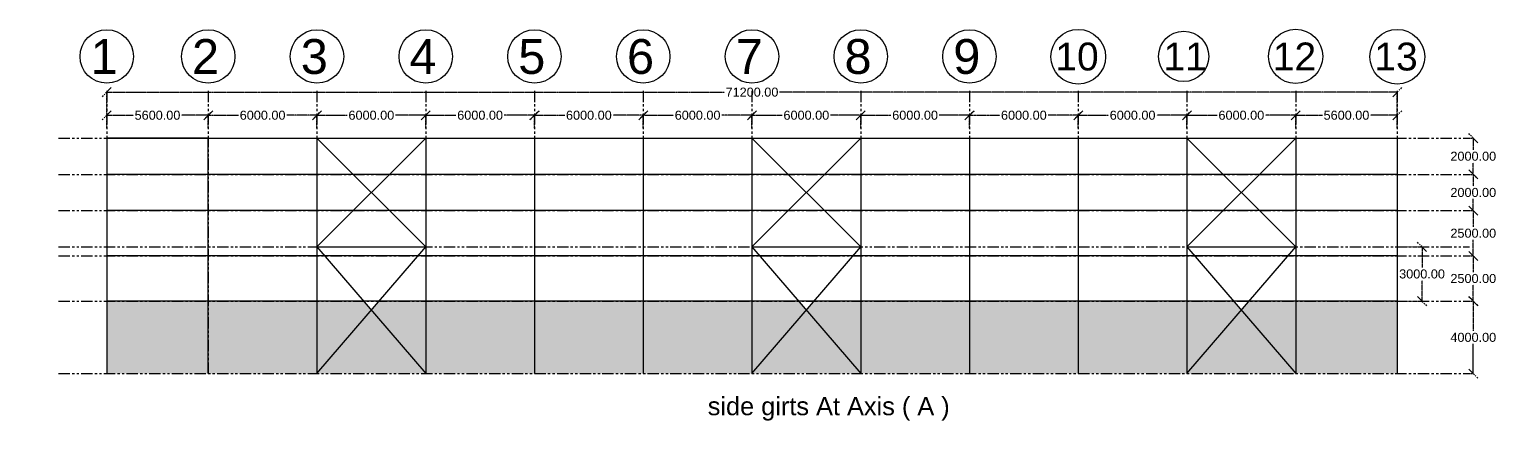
# Model space of a CAD drawing. Header units: inches. Extents: x 365522 to 1532898, y 226114 to 309319.
# Drawn here: x 1047025 to 1127928, y 236722 to 258330 of the extents above; entities that cross this region are included whole.
import ezdxf

# ---------------------------------------------------------------- set-up
doc = ezdxf.new("R2010")
doc.units = ezdxf.units.IN
doc.header["$MEASUREMENT"] = 0
doc.linetypes.add('ACAD_ISO03W100', pattern=[30, 12, -18])
doc.linetypes.add('PHANTOM2', pattern=[1.25, 0.625, -0.125, 0.125, -0.125, 0.125, -0.125])
for name, color, linetype in [('axis', 8, 'PHANTOM2'), ('bracing', 6, 'Continuous'), ('dimensions', 1, 'PHANTOM2'), ('initial layout', 7, 'Continuous'), ('purlins', 4, 'Continuous'), ('text', 3, 'Continuous'), ('wall', 12, 'Continuous')]:
    doc.layers.add(name, color=color, linetype=linetype)
doc.styles.get("Standard").update_dxf_attribs({"font": 'arial.ttf'})
doc.dimstyles.new('Dim_1', dxfattribs={"dimtxt": 500, "dimasz": 500, "dimexe": 0.0625, "dimexo": 0.0625, "dimgap": 100, "dimtad": 0, "dimtih": 1, "dimtoh": 1, "dimzin": 0, "dimdsep": 46, "dimtxsty": 'Standard', "dimblk": 'OBLIQUE', "dimcen": 0.09, "dimclrd": 256, "dimclre": 256, "dimclrt": 256, "dimadec": 0, "dimazin": 0, "dimtfac": 1, "dimtofl": 0, "dimtmove": 0, "dimatfit": 3, "dimfxl": 1, "dimtfillclr": 256, "dimtolj": 1, "dimtzin": 0, "dimlwe": -1, "dimarcsym": 0})

# ---------------------------------------------------------------- blocks, each defined once
blk = doc.blocks.new('_Oblique')
at = {"color": 0, "linetype": 'ByBlock', "lineweight": -2}
blk.add_line((-0.5, -0.5), (0.5, 0.5), dxfattribs=at)
blk = doc.blocks.new('*D143')
at = {"layer": 'Defpoints', "color": 0, "transparency": 16777216}
for p in [(1056896, 253584), (1056896, 252880), (1062896, 252880)]:
    blk.add_point(p, dxfattribs=at)
at = {"layer": 'dimensions', "linetype": 'ACAD_ISO03W100', "transparency": 16777216}
for p, q in [((1056896, 252880), (1056896, 253584)), ((1062896, 252880), (1062896, 253584))]:
    blk.add_line(p, q, dxfattribs=at)
at = {"layer": 'dimensions', "lineweight": -2, "transparency": 16777216}
for p, q in [((1056896, 253584), (1058564, 253584)), ((1062896, 253584), (1061229, 253584))]:
    blk.add_line(p, q, dxfattribs=at)
at = {"layer": 'dimensions', "lineweight": -2, "transparency": 16777216, "xscale": 500, "yscale": 500, "zscale": 500, "rotation": 180}
blk.add_blockref('_Oblique', (1056896, 253584), dxfattribs=at)
at = {"layer": 'dimensions', "lineweight": -2, "transparency": 16777216, "xscale": 500, "yscale": 500, "zscale": 500}
blk.add_blockref('_Oblique', (1062896, 253584), dxfattribs=at)
at = {"layer": 'dimensions', "transparency": 16777216, "insert": (1059896, 253584), "char_height": 500, "attachment_point": 5}
blk.add_mtext('\\A1;6000.00', dxfattribs=at)
blk = doc.blocks.new('*D144')
at = {"layer": 'Defpoints', "color": 0, "transparency": 16777216}
for p in [(1062896, 253584), (1062896, 252880), (1068896, 252880)]:
    blk.add_point(p, dxfattribs=at)
at = {"layer": 'dimensions', "linetype": 'ACAD_ISO03W100', "transparency": 16777216}
for p, q in [((1062896, 252880), (1062896, 253584)), ((1068896, 252880), (1068896, 253584))]:
    blk.add_line(p, q, dxfattribs=at)
at = {"layer": 'dimensions', "lineweight": -2, "transparency": 16777216}
for p, q in [((1062896, 253584), (1064564, 253584)), ((1068896, 253584), (1067229, 253584))]:
    blk.add_line(p, q, dxfattribs=at)
at = {"layer": 'dimensions', "lineweight": -2, "transparency": 16777216, "xscale": 500, "yscale": 500, "zscale": 500, "rotation": 180}
blk.add_blockref('_Oblique', (1062896, 253584), dxfattribs=at)
at = {"layer": 'dimensions', "lineweight": -2, "transparency": 16777216, "xscale": 500, "yscale": 500, "zscale": 500}
blk.add_blockref('_Oblique', (1068896, 253584), dxfattribs=at)
at = {"layer": 'dimensions', "transparency": 16777216, "insert": (1065896, 253584), "char_height": 500, "attachment_point": 5}
blk.add_mtext('\\A1;6000.00', dxfattribs=at)
blk = doc.blocks.new('*D145')
at = {"layer": 'Defpoints', "color": 0, "transparency": 16777216}
for p in [(1068896, 253584), (1068896, 252880), (1074896, 252880)]:
    blk.add_point(p, dxfattribs=at)
at = {"layer": 'dimensions', "linetype": 'ACAD_ISO03W100', "transparency": 16777216}
for p, q in [((1068896, 252880), (1068896, 253584)), ((1074896, 252880), (1074896, 253584))]:
    blk.add_line(p, q, dxfattribs=at)
at = {"layer": 'dimensions', "lineweight": -2, "transparency": 16777216}
for p, q in [((1068896, 253584), (1070564, 253584)), ((1074896, 253584), (1073229, 253584))]:
    blk.add_line(p, q, dxfattribs=at)
at = {"layer": 'dimensions', "lineweight": -2, "transparency": 16777216, "xscale": 500, "yscale": 500, "zscale": 500, "rotation": 180}
blk.add_blockref('_Oblique', (1068896, 253584), dxfattribs=at)
at = {"layer": 'dimensions', "lineweight": -2, "transparency": 16777216, "xscale": 500, "yscale": 500, "zscale": 500}
blk.add_blockref('_Oblique', (1074896, 253584), dxfattribs=at)
at = {"layer": 'dimensions', "transparency": 16777216, "insert": (1071896, 253584), "char_height": 500, "attachment_point": 5}
blk.add_mtext('\\A1;6000.00', dxfattribs=at)
blk = doc.blocks.new('*D146')
at = {"layer": 'Defpoints', "color": 0, "transparency": 16777216}
for p in [(1074896, 253584), (1074896, 252880), (1080896, 252880)]:
    blk.add_point(p, dxfattribs=at)
at = {"layer": 'dimensions', "linetype": 'ACAD_ISO03W100', "transparency": 16777216}
for p, q in [((1074896, 252880), (1074896, 253584)), ((1080896, 252880), (1080896, 253584))]:
    blk.add_line(p, q, dxfattribs=at)
at = {"layer": 'dimensions', "lineweight": -2, "transparency": 16777216}
for p, q in [((1074896, 253584), (1076564, 253584)), ((1080896, 253584), (1079229, 253584))]:
    blk.add_line(p, q, dxfattribs=at)
at = {"layer": 'dimensions', "lineweight": -2, "transparency": 16777216, "xscale": 500, "yscale": 500, "zscale": 500, "rotation": 180}
blk.add_blockref('_Oblique', (1074896, 253584), dxfattribs=at)
at = {"layer": 'dimensions', "lineweight": -2, "transparency": 16777216, "xscale": 500, "yscale": 500, "zscale": 500}
blk.add_blockref('_Oblique', (1080896, 253584), dxfattribs=at)
at = {"layer": 'dimensions', "transparency": 16777216, "insert": (1077896, 253584), "char_height": 500, "attachment_point": 5}
blk.add_mtext('\\A1;6000.00', dxfattribs=at)
blk = doc.blocks.new('*D147')
at = {"layer": 'Defpoints', "color": 0, "transparency": 16777216}
for p in [(1080896, 253584), (1080896, 252880), (1086896, 252880)]:
    blk.add_point(p, dxfattribs=at)
at = {"layer": 'dimensions', "linetype": 'ACAD_ISO03W100', "transparency": 16777216}
for p, q in [((1080896, 252880), (1080896, 253584)), ((1086896, 252880), (1086896, 253584))]:
    blk.add_line(p, q, dxfattribs=at)
at = {"layer": 'dimensions', "lineweight": -2, "transparency": 16777216}
for p, q in [((1080896, 253584), (1082564, 253584)), ((1086896, 253584), (1085229, 253584))]:
    blk.add_line(p, q, dxfattribs=at)
at = {"layer": 'dimensions', "lineweight": -2, "transparency": 16777216, "xscale": 500, "yscale": 500, "zscale": 500, "rotation": 180}
blk.add_blockref('_Oblique', (1080896, 253584), dxfattribs=at)
at = {"layer": 'dimensions', "lineweight": -2, "transparency": 16777216, "xscale": 500, "yscale": 500, "zscale": 500}
blk.add_blockref('_Oblique', (1086896, 253584), dxfattribs=at)
at = {"layer": 'dimensions', "transparency": 16777216, "insert": (1083896, 253584), "char_height": 500, "attachment_point": 5}
blk.add_mtext('\\A1;6000.00', dxfattribs=at)
blk = doc.blocks.new('*D148')
at = {"layer": 'Defpoints', "color": 0, "transparency": 16777216}
for p in [(1086896, 253584), (1086896, 252880), (1092896, 252880)]:
    blk.add_point(p, dxfattribs=at)
at = {"layer": 'dimensions', "linetype": 'ACAD_ISO03W100', "transparency": 16777216}
for p, q in [((1086896, 252880), (1086896, 253584)), ((1092896, 252880), (1092896, 253584))]:
    blk.add_line(p, q, dxfattribs=at)
at = {"layer": 'dimensions', "lineweight": -2, "transparency": 16777216}
for p, q in [((1086896, 253584), (1088564, 253584)), ((1092896, 253584), (1091229, 253584))]:
    blk.add_line(p, q, dxfattribs=at)
at = {"layer": 'dimensions', "lineweight": -2, "transparency": 16777216, "xscale": 500, "yscale": 500, "zscale": 500, "rotation": 180}
blk.add_blockref('_Oblique', (1086896, 253584), dxfattribs=at)
at = {"layer": 'dimensions', "lineweight": -2, "transparency": 16777216, "xscale": 500, "yscale": 500, "zscale": 500}
blk.add_blockref('_Oblique', (1092896, 253584), dxfattribs=at)
at = {"layer": 'dimensions', "transparency": 16777216, "insert": (1089896, 253584), "char_height": 500, "attachment_point": 5}
blk.add_mtext('\\A1;6000.00', dxfattribs=at)
blk = doc.blocks.new('*D149')
at = {"layer": 'Defpoints', "color": 0, "transparency": 16777216}
for p in [(1092896, 253584), (1092896, 252880), (1098896, 252880)]:
    blk.add_point(p, dxfattribs=at)
at = {"layer": 'dimensions', "linetype": 'ACAD_ISO03W100', "transparency": 16777216}
for p, q in [((1092896, 252880), (1092896, 253584)), ((1098896, 252880), (1098896, 253584))]:
    blk.add_line(p, q, dxfattribs=at)
at = {"layer": 'dimensions', "lineweight": -2, "transparency": 16777216}
for p, q in [((1092896, 253584), (1094564, 253584)), ((1098896, 253584), (1097229, 253584))]:
    blk.add_line(p, q, dxfattribs=at)
at = {"layer": 'dimensions', "lineweight": -2, "transparency": 16777216, "xscale": 500, "yscale": 500, "zscale": 500, "rotation": 180}
blk.add_blockref('_Oblique', (1092896, 253584), dxfattribs=at)
at = {"layer": 'dimensions', "lineweight": -2, "transparency": 16777216, "xscale": 500, "yscale": 500, "zscale": 500}
blk.add_blockref('_Oblique', (1098896, 253584), dxfattribs=at)
at = {"layer": 'dimensions', "transparency": 16777216, "insert": (1095896, 253584), "char_height": 500, "attachment_point": 5}
blk.add_mtext('\\A1;6000.00', dxfattribs=at)
blk = doc.blocks.new('*D150')
at = {"layer": 'Defpoints', "color": 0, "transparency": 16777216}
for p in [(1098896, 253584), (1098896, 252880), (1104896, 252880)]:
    blk.add_point(p, dxfattribs=at)
at = {"layer": 'dimensions', "linetype": 'ACAD_ISO03W100', "transparency": 16777216}
for p, q in [((1098896, 252880), (1098896, 253584)), ((1104896, 252880), (1104896, 253584))]:
    blk.add_line(p, q, dxfattribs=at)
at = {"layer": 'dimensions', "lineweight": -2, "transparency": 16777216}
for p, q in [((1098896, 253584), (1100564, 253584)), ((1104896, 253584), (1103229, 253584))]:
    blk.add_line(p, q, dxfattribs=at)
at = {"layer": 'dimensions', "lineweight": -2, "transparency": 16777216, "xscale": 500, "yscale": 500, "zscale": 500, "rotation": 180}
blk.add_blockref('_Oblique', (1098896, 253584), dxfattribs=at)
at = {"layer": 'dimensions', "lineweight": -2, "transparency": 16777216, "xscale": 500, "yscale": 500, "zscale": 500}
blk.add_blockref('_Oblique', (1104896, 253584), dxfattribs=at)
at = {"layer": 'dimensions', "transparency": 16777216, "insert": (1101896, 253584), "char_height": 500, "attachment_point": 5}
blk.add_mtext('\\A1;6000.00', dxfattribs=at)
blk = doc.blocks.new('*D151')
at = {"layer": 'Defpoints', "color": 0, "transparency": 16777216}
for p in [(1104896, 253584), (1104896, 252880), (1110896, 252880)]:
    blk.add_point(p, dxfattribs=at)
at = {"layer": 'dimensions', "linetype": 'ACAD_ISO03W100', "transparency": 16777216}
for p, q in [((1104896, 252880), (1104896, 253584)), ((1110896, 252880), (1110896, 253584))]:
    blk.add_line(p, q, dxfattribs=at)
at = {"layer": 'dimensions', "lineweight": -2, "transparency": 16777216}
for p, q in [((1104896, 253584), (1106564, 253584)), ((1110896, 253584), (1109229, 253584))]:
    blk.add_line(p, q, dxfattribs=at)
at = {"layer": 'dimensions', "lineweight": -2, "transparency": 16777216, "xscale": 500, "yscale": 500, "zscale": 500, "rotation": 180}
blk.add_blockref('_Oblique', (1104896, 253584), dxfattribs=at)
at = {"layer": 'dimensions', "lineweight": -2, "transparency": 16777216, "xscale": 500, "yscale": 500, "zscale": 500}
blk.add_blockref('_Oblique', (1110896, 253584), dxfattribs=at)
at = {"layer": 'dimensions', "transparency": 16777216, "insert": (1107896, 253584), "char_height": 500, "attachment_point": 5}
blk.add_mtext('\\A1;6000.00', dxfattribs=at)
blk = doc.blocks.new('*D152')
at = {"layer": 'Defpoints', "color": 0, "transparency": 16777216}
for p in [(1110896, 253584), (1110896, 252880), (1116896, 252880)]:
    blk.add_point(p, dxfattribs=at)
at = {"layer": 'dimensions', "linetype": 'ACAD_ISO03W100', "transparency": 16777216}
for p, q in [((1110896, 252880), (1110896, 253584)), ((1116896, 252880), (1116896, 253584))]:
    blk.add_line(p, q, dxfattribs=at)
at = {"layer": 'dimensions', "lineweight": -2, "transparency": 16777216}
for p, q in [((1110896, 253584), (1112564, 253584)), ((1116896, 253584), (1115229, 253584))]:
    blk.add_line(p, q, dxfattribs=at)
at = {"layer": 'dimensions', "lineweight": -2, "transparency": 16777216, "xscale": 500, "yscale": 500, "zscale": 500, "rotation": 180}
blk.add_blockref('_Oblique', (1110896, 253584), dxfattribs=at)
at = {"layer": 'dimensions', "lineweight": -2, "transparency": 16777216, "xscale": 500, "yscale": 500, "zscale": 500}
blk.add_blockref('_Oblique', (1116896, 253584), dxfattribs=at)
at = {"layer": 'dimensions', "transparency": 16777216, "insert": (1113896, 253584), "char_height": 500, "attachment_point": 5}
blk.add_mtext('\\A1;6000.00', dxfattribs=at)
blk = doc.blocks.new('*D153')
at = {"layer": 'Defpoints', "color": 0, "transparency": 16777216}
for p in [(1116896, 253584), (1116896, 252880), (1122496, 252880)]:
    blk.add_point(p, dxfattribs=at)
at = {"layer": 'dimensions', "linetype": 'ACAD_ISO03W100', "transparency": 16777216}
for p, q in [((1116896, 252880), (1116896, 253584)), ((1122496, 252880), (1122496, 253584))]:
    blk.add_line(p, q, dxfattribs=at)
at = {"layer": 'dimensions', "lineweight": -2, "transparency": 16777216}
for p, q in [((1116896, 253584), (1118365, 253584)), ((1122496, 253584), (1121027, 253584))]:
    blk.add_line(p, q, dxfattribs=at)
at = {"layer": 'dimensions', "lineweight": -2, "transparency": 16777216, "xscale": 500, "yscale": 500, "zscale": 500, "rotation": 180}
blk.add_blockref('_Oblique', (1116896, 253584), dxfattribs=at)
at = {"layer": 'dimensions', "lineweight": -2, "transparency": 16777216, "xscale": 500, "yscale": 500, "zscale": 500}
blk.add_blockref('_Oblique', (1122496, 253584), dxfattribs=at)
at = {"layer": 'dimensions', "transparency": 16777216, "insert": (1119696, 253584), "char_height": 500, "attachment_point": 5}
blk.add_mtext('\\A1;5600.00', dxfattribs=at)
blk = doc.blocks.new('*D154')
at = {"layer": 'Defpoints', "color": 0, "transparency": 16777216}
for p in [(1126476, 245820), (1126476, 243320), (1126693, 243320)]:
    blk.add_point(p, dxfattribs=at)
at = {"layer": 'dimensions', "linetype": 'ACAD_ISO03W100', "transparency": 16777216}
for p, q in [((1126476, 245820), (1126693, 245820)), ((1126476, 243320), (1126693, 243320))]:
    blk.add_line(p, q, dxfattribs=at)
at = {"layer": 'dimensions', "lineweight": -2, "transparency": 16777216}
for p, q in [((1126693, 245820), (1126693, 244925)), ((1126693, 243320), (1126693, 244214))]:
    blk.add_line(p, q, dxfattribs=at)
at = {"layer": 'dimensions', "lineweight": -2, "transparency": 16777216, "xscale": 500, "yscale": 500, "zscale": 500}
for p, rotation in [((1126693, 245820), 90), ((1126693, 243320), 270)]:
    blk.add_blockref('_Oblique', p, dxfattribs=dict(at, rotation=rotation))
at = {"layer": 'dimensions', "transparency": 16777216, "insert": (1126693, 244570), "char_height": 500, "attachment_point": 5}
blk.add_mtext('\\A1;2500.00', dxfattribs=at)
blk = doc.blocks.new('*D155')
at = {"layer": 'Defpoints', "color": 0, "transparency": 16777216}
for p in [(1126476, 248320), (1126476, 245820), (1126693, 245820)]:
    blk.add_point(p, dxfattribs=at)
at = {"layer": 'dimensions', "linetype": 'ACAD_ISO03W100', "transparency": 16777216}
for p, q in [((1126476, 248320), (1126693, 248320)), ((1126476, 245820), (1126693, 245820))]:
    blk.add_line(p, q, dxfattribs=at)
at = {"layer": 'dimensions', "lineweight": -2, "transparency": 16777216}
for p, q in [((1126693, 248320), (1126693, 247425)), ((1126693, 245820), (1126693, 246714))]:
    blk.add_line(p, q, dxfattribs=at)
at = {"layer": 'dimensions', "lineweight": -2, "transparency": 16777216, "xscale": 500, "yscale": 500, "zscale": 500}
for p, rotation in [((1126693, 248320), 90), ((1126693, 245820), 270)]:
    blk.add_blockref('_Oblique', p, dxfattribs=dict(at, rotation=rotation))
at = {"layer": 'dimensions', "transparency": 16777216, "insert": (1126693, 247070), "char_height": 500, "attachment_point": 5}
blk.add_mtext('\\A1;2500.00', dxfattribs=at)
blk = doc.blocks.new('*D156')
at = {"layer": 'Defpoints', "color": 0, "transparency": 16777216}
for p in [(1126476, 250320), (1126476, 248320), (1126693, 248320)]:
    blk.add_point(p, dxfattribs=at)
at = {"layer": 'dimensions', "linetype": 'ACAD_ISO03W100', "transparency": 16777216}
for p, q in [((1126476, 250320), (1126693, 250320)), ((1126476, 248320), (1126693, 248320))]:
    blk.add_line(p, q, dxfattribs=at)
at = {"layer": 'dimensions', "lineweight": -2, "transparency": 16777216}
for p, q in [((1126693, 250320), (1126693, 249675)), ((1126693, 248320), (1126693, 248964))]:
    blk.add_line(p, q, dxfattribs=at)
at = {"layer": 'dimensions', "lineweight": -2, "transparency": 16777216, "xscale": 500, "yscale": 500, "zscale": 500}
for p, rotation in [((1126693, 250320), 90), ((1126693, 248320), 270)]:
    blk.add_blockref('_Oblique', p, dxfattribs=dict(at, rotation=rotation))
at = {"layer": 'dimensions', "transparency": 16777216, "insert": (1126693, 249320), "char_height": 500, "attachment_point": 5}
blk.add_mtext('\\A1;2000.00', dxfattribs=at)
blk = doc.blocks.new('*D157')
at = {"layer": 'Defpoints', "color": 0, "transparency": 16777216}
for p in [(1126476, 252320), (1126476, 250320), (1126693, 250320)]:
    blk.add_point(p, dxfattribs=at)
at = {"layer": 'dimensions', "linetype": 'ACAD_ISO03W100', "transparency": 16777216}
for p, q in [((1126476, 252320), (1126693, 252320)), ((1126476, 250320), (1126693, 250320))]:
    blk.add_line(p, q, dxfattribs=at)
at = {"layer": 'dimensions', "lineweight": -2, "transparency": 16777216}
for p, q in [((1126693, 252320), (1126693, 251675)), ((1126693, 250320), (1126693, 250964))]:
    blk.add_line(p, q, dxfattribs=at)
at = {"layer": 'dimensions', "lineweight": -2, "transparency": 16777216, "xscale": 500, "yscale": 500, "zscale": 500}
for p, rotation in [((1126693, 252320), 90), ((1126693, 250320), 270)]:
    blk.add_blockref('_Oblique', p, dxfattribs=dict(at, rotation=rotation))
at = {"layer": 'dimensions', "transparency": 16777216, "insert": (1126693, 251320), "char_height": 500, "attachment_point": 5}
blk.add_mtext('\\A1;2000.00', dxfattribs=at)
blk = doc.blocks.new('*D175')
at = {"layer": 'Defpoints', "color": 0, "transparency": 16777216}
for p in [(1051296, 253584), (1051296, 252880), (1056896, 252880)]:
    blk.add_point(p, dxfattribs=at)
at = {"layer": 'dimensions', "linetype": 'ACAD_ISO03W100', "transparency": 16777216}
for p, q in [((1051296, 252880), (1051296, 253584)), ((1056896, 252880), (1056896, 253584))]:
    blk.add_line(p, q, dxfattribs=at)
at = {"layer": 'dimensions', "lineweight": -2, "transparency": 16777216}
for p, q in [((1051296, 253584), (1052765, 253584)), ((1056896, 253584), (1055427, 253584))]:
    blk.add_line(p, q, dxfattribs=at)
at = {"layer": 'dimensions', "lineweight": -2, "transparency": 16777216, "xscale": 500, "yscale": 500, "zscale": 500, "rotation": 180}
blk.add_blockref('_Oblique', (1051296, 253584), dxfattribs=at)
at = {"layer": 'dimensions', "lineweight": -2, "transparency": 16777216, "xscale": 500, "yscale": 500, "zscale": 500}
blk.add_blockref('_Oblique', (1056896, 253584), dxfattribs=at)
at = {"layer": 'dimensions', "transparency": 16777216, "insert": (1054096, 253584), "char_height": 500, "attachment_point": 5}
blk.add_mtext('\\A1;5600.00', dxfattribs=at)
blk = doc.blocks.new('*D176')
at = {"layer": 'Defpoints', "color": 0, "transparency": 16777216}
for p in [(1051296, 254858), (1051296, 252880), (1122496, 252880)]:
    blk.add_point(p, dxfattribs=at)
at = {"layer": 'dimensions', "linetype": 'ACAD_ISO03W100', "transparency": 16777216}
for p, q in [((1051296, 252880), (1051296, 254858)), ((1122496, 252880), (1122496, 254858))]:
    blk.add_line(p, q, dxfattribs=at)
at = {"layer": 'dimensions', "lineweight": -2, "transparency": 16777216}
for p, q in [((1051296, 254858), (1085373, 254858)), ((1122496, 254858), (1088420, 254858))]:
    blk.add_line(p, q, dxfattribs=at)
at = {"layer": 'dimensions', "lineweight": -2, "transparency": 16777216, "xscale": 500, "yscale": 500, "zscale": 500, "rotation": 180}
blk.add_blockref('_Oblique', (1051296, 254858), dxfattribs=at)
at = {"layer": 'dimensions', "lineweight": -2, "transparency": 16777216, "xscale": 500, "yscale": 500, "zscale": 500}
blk.add_blockref('_Oblique', (1122496, 254858), dxfattribs=at)
at = {"layer": 'dimensions', "transparency": 16777216, "insert": (1086896, 254858), "char_height": 500, "attachment_point": 5}
blk.add_mtext('\\A1;71200.00', dxfattribs=at)
blk = doc.blocks.new('*D179')
at = {"layer": 'Defpoints', "color": 0, "transparency": 16777216}
for p in [(1126476, 243320), (1126476, 239320), (1126693, 239320)]:
    blk.add_point(p, dxfattribs=at)
at = {"layer": 'dimensions', "linetype": 'ACAD_ISO03W100', "transparency": 16777216}
for p, q in [((1126476, 243320), (1126693, 243320)), ((1126476, 239320), (1126693, 239320))]:
    blk.add_line(p, q, dxfattribs=at)
at = {"layer": 'dimensions', "lineweight": -2, "transparency": 16777216}
for p, q in [((1126693, 243320), (1126693, 241675)), ((1126693, 239320), (1126693, 240964))]:
    blk.add_line(p, q, dxfattribs=at)
at = {"layer": 'dimensions', "lineweight": -2, "transparency": 16777216, "xscale": 500, "yscale": 500, "zscale": 500}
for p, rotation in [((1126693, 243320), 90), ((1126693, 239320), 270)]:
    blk.add_blockref('_Oblique', p, dxfattribs=dict(at, rotation=rotation))
at = {"layer": 'dimensions', "transparency": 16777216, "insert": (1126693, 241320), "char_height": 500, "attachment_point": 5}
blk.add_mtext('\\A1;4000.00', dxfattribs=at)
blk = doc.blocks.new('*D180')
at = {"layer": 'Defpoints', "color": 0, "transparency": 16777216}
for p in [(1122496, 246320), (1123865, 246320), (1122496, 243320)]:
    blk.add_point(p, dxfattribs=at)
at = {"layer": 'dimensions', "linetype": 'ACAD_ISO03W100', "transparency": 16777216}
for p, q in [((1122496, 246320), (1123865, 246320)), ((1122496, 243320), (1123865, 243320))]:
    blk.add_line(p, q, dxfattribs=at)
at = {"layer": 'dimensions', "lineweight": -2, "transparency": 16777216}
for p, q in [((1123865, 246320), (1123865, 245175)), ((1123865, 243320), (1123865, 244464))]:
    blk.add_line(p, q, dxfattribs=at)
at = {"layer": 'dimensions', "lineweight": -2, "transparency": 16777216, "xscale": 500, "yscale": 500, "zscale": 500}
for p, rotation in [((1123865, 246320), 90), ((1123865, 243320), 270)]:
    blk.add_blockref('_Oblique', p, dxfattribs=dict(at, rotation=rotation))
at = {"layer": 'dimensions', "transparency": 16777216, "insert": (1123865, 244820), "char_height": 500, "attachment_point": 5}
blk.add_mtext('\\A1;3000.00', dxfattribs=at)

msp = doc.modelspace()

# ---------------------------------------------------------------- hatches: boundary and pattern name
at = {"layer": 'wall'}
h = msp.add_hatch(dxfattribs=at)
h.set_pattern_fill('AR-B88', color=256, scale=100)
h.paths.add_polyline_path([(975909.859, 243069.562), (969909.859, 243069.562), (969909.859, 239069.562), (975909.859, 239069.562)])
h.paths.add_polyline_path([(978909.859, 242569.562), (978481.288, 243069.562), (975909.859, 243069.562), (975909.859, 239069.562)])
h.paths.add_polyline_path([(1035509.859, 243069.562), (1029909.859, 243069.562), (1029909.859, 239069.562), (1035509.859, 239069.562)])
h.paths.add_polyline_path([(1029909.859, 243069.562), (1027338.431, 243069.562), (1026909.859, 242569.562), (1029909.859, 239069.562)])
h.paths.add_polyline_path([(1026909.859, 242569.562), (1023909.859, 239069.562), (1029909.859, 239069.562)])
h.paths.add_polyline_path([(1026909.859, 242569.562), (1026481.288, 243069.562), (1023909.859, 243069.562), (1023909.859, 239069.562)])
h.paths.add_polyline_path([(1023909.859, 243069.562), (1017909.859, 243069.562), (1017909.859, 239069.562), (1023909.859, 239069.562)])
h.paths.add_polyline_path([(1017909.859, 243069.562), (1011909.859, 243069.562), (1011909.859, 239069.562), (1017909.859, 239069.562)])
h.paths.add_polyline_path([(1011909.859, 243069.562), (1005909.859, 243069.562), (1005909.859, 239069.562), (1011909.859, 239069.562)])
h.paths.add_polyline_path([(1002909.859, 242569.562), (999909.859, 239069.562), (1005909.859, 239069.562)])
h.paths.add_polyline_path([(1005909.859, 243069.562), (1003338.431, 243069.562), (1002909.859, 242569.562), (1005909.859, 239069.562)])
h.paths.add_polyline_path([(1002909.859, 242569.562), (1002481.288, 243069.562), (999909.859, 243069.562), (999909.859, 239069.562)])
h.paths.add_polyline_path([(999909.859, 243069.562), (993909.859, 243069.562), (993909.859, 239069.562), (999909.859, 239069.562)])
h.paths.add_polyline_path([(993909.859, 243069.562), (987909.859, 243069.562), (987909.859, 239069.562), (993909.859, 239069.562)])
h.paths.add_polyline_path([(987909.859, 243069.562), (981909.859, 243069.562), (981909.859, 239069.562), (987909.859, 239069.562)])
h.paths.add_polyline_path([(981909.859, 243069.562), (979338.431, 243069.562), (978909.859, 242569.562), (981909.859, 239069.562)])
h.paths.add_polyline_path([(978909.859, 242569.562), (975909.859, 239069.562), (981909.859, 239069.562)])
h.paths.add_polyline_path([(1056896.114, 243319.562), (1051296.114, 243319.562), (1051296.114, 239319.562), (1056896.114, 239319.562)])
h.paths.add_polyline_path([(1062896.114, 243319.562), (1056896.114, 243319.562), (1056896.114, 239319.562), (1062896.114, 239319.562)])
h.paths.add_polyline_path([(1065896.114, 242819.562), (1065467.542, 243319.562), (1062896.114, 243319.562), (1062896.114, 239319.562)])
h.paths.add_polyline_path([(1065896.114, 242819.562), (1062896.114, 239319.562), (1068896.114, 239319.562)])
h.paths.add_polyline_path([(1068896.114, 243319.562), (1066324.685, 243319.562), (1065896.114, 242819.562), (1068896.114, 239319.562)])
h.paths.add_polyline_path([(1074896.114, 243319.562), (1068896.114, 243319.562), (1068896.114, 239319.562), (1074896.114, 239319.562)])
h.paths.add_polyline_path([(1080896.114, 243319.562), (1074896.114, 243319.562), (1074896.114, 239319.562), (1080896.114, 239319.562)])
h.paths.add_polyline_path([(1086896.114, 243319.562), (1080896.114, 243319.562), (1080896.114, 239319.562), (1086896.114, 239319.562)])
h.paths.add_polyline_path([(1089896.114, 242819.562), (1089467.542, 243319.562), (1086896.114, 243319.562), (1086896.114, 239319.562)])
h.paths.add_polyline_path([(1089896.114, 242819.562), (1086896.114, 239319.562), (1092896.114, 239319.562)])
h.paths.add_polyline_path([(1092896.114, 243319.562), (1090324.685, 243319.562), (1089896.114, 242819.562), (1092896.114, 239319.562)])
h.paths.add_polyline_path([(1098896.114, 243319.562), (1092896.114, 243319.562), (1092896.114, 239319.562), (1098896.114, 239319.562)])
h.paths.add_polyline_path([(1104896.114, 243319.562), (1098896.114, 243319.562), (1098896.114, 239319.562), (1104896.114, 239319.562)])
h.paths.add_polyline_path([(1110896.114, 243319.562), (1104896.114, 243319.562), (1104896.114, 239319.562), (1110896.114, 239319.562)])
h.paths.add_polyline_path([(1113896.114, 242819.562), (1113467.542, 243319.562), (1110896.114, 243319.562), (1110896.114, 239319.562)])
h.paths.add_polyline_path([(1113896.114, 242819.562), (1110896.114, 239319.562), (1116896.114, 239319.562)])
h.paths.add_polyline_path([(1116896.114, 243319.562), (1114324.685, 243319.562), (1113896.114, 242819.562), (1116896.114, 239319.562)])
h.paths.add_polyline_path([(1122496.114, 243319.562), (1116896.114, 243319.562), (1116896.114, 239319.562), (1122496.114, 239319.562)])

# ---------------------------------------------------------------- linework, layer by layer
at = {"layer": 'axis', "ltscale": 1000}
for p, q in [((1051296.114, 254940.423), (1051296.114, 239319.562)), ((1056896.114, 254940.423), (1056896.114, 239319.562)), ((1062896.114, 254940.423), (1062896.114, 239319.562)), ((1068896.114, 254940.423), (1068896.114, 239319.562)), ((1074896.114, 254940.423), (1074896.114, 239319.562)), ((1080896.114, 254940.423), (1080896.114, 239319.562)), ((1086896.114, 254940.423), (1086896.114, 239319.562)), ((1092896.114, 254940.423), (1092896.114, 239319.562)), ((1098896.114, 254940.423), (1098896.114, 239319.562)), ((1104896.114, 254940.423), (1104896.114, 239319.562)), ((1110896.114, 254940.423), (1110896.114, 239319.562)), ((1116896.114, 254940.423), (1116896.114, 239319.562)), ((1122496.114, 254940.423), (1122496.114, 239319.562)), ((1048639.56, 252319.562), (1126475.604, 252319.562)), ((1048639.56, 250319.562), (1126475.604, 250319.562)), ((1048639.56, 248319.562), (1126475.604, 248319.562)), ((1048639.56, 246319.562), (1126475.604, 246319.562)), ((1048639.56, 245819.562), (1126475.604, 245819.562)), ((1048639.56, 243319.562), (1126475.604, 243319.562)), ((1048639.56, 239319.562), (1126475.604, 239319.562))]:
    msp.add_line(p, q, dxfattribs=at)
at = {"layer": 'bracing'}
for p, q in [((1062896.114, 246319.562), (1068896.114, 252319.562)), ((1068896.114, 246319.562), (1062896.114, 252319.562)), ((1086896.114, 246319.562), (1092896.114, 252319.562)), ((1092896.114, 246319.562), (1086896.114, 252319.562)), ((1110896.114, 246319.562), (1116896.114, 252319.562)), ((1116896.114, 246319.562), (1110896.114, 252319.562)), ((1062896.114, 246319.562), (1068896.114, 239319.562)), ((1062896.114, 239319.562), (1068896.114, 246319.562)), ((1062896.114, 246319.562), (1068896.114, 246319.562)), ((1086896.114, 246319.562), (1092896.114, 239319.562)), ((1086896.114, 239319.562), (1092896.114, 246319.562)), ((1086896.114, 246319.562), (1092896.114, 246319.562)), ((1110896.114, 246319.562), (1116896.114, 239319.562)), ((1110896.114, 239319.562), (1116896.114, 246319.562)), ((1110896.114, 246319.562), (1116896.114, 246319.562))]:
    msp.add_line(p, q, dxfattribs=at)
at = {"layer": 'initial layout'}
for p, q in [((1056896.114, 252319.562), (1051296.114, 252319.562)), ((1051296.114, 252319.562), (1051296.114, 239319.562)), ((1056896.114, 239319.562), (1056896.114, 252319.562)), ((1056896.114, 252319.562), (1122496.114, 252319.562)), ((1062896.114, 252319.562), (1062896.114, 239319.562)), ((1068896.114, 252319.562), (1068896.114, 239319.562)), ((1074896.114, 252319.562), (1074896.114, 239319.562)), ((1080896.114, 252319.562), (1080896.114, 239319.562)), ((1086896.114, 252319.562), (1086896.114, 239319.562)), ((1092896.114, 252319.562), (1092896.114, 239319.562)), ((1098896.114, 252319.562), (1098896.114, 239319.562)), ((1104896.114, 252319.562), (1104896.114, 239319.562)), ((1110896.114, 252319.562), (1110896.114, 239319.562)), ((1116896.114, 252319.562), (1116896.114, 239319.562)), ((1122496.114, 252319.562), (1122496.114, 239319.562))]:
    msp.add_line(p, q, dxfattribs=at)
at = {"layer": 'purlins'}
for p, q in [((1051296.114, 252319.562), (1122496.114, 252319.562)), ((1122496.114, 250319.562), (1051296.114, 250319.562)), ((1122496.114, 248319.562), (1051296.114, 248319.562)), ((1122496.114, 245819.562), (1051296.114, 245819.562)), ((1122496.114, 243319.562), (1051296.114, 243319.562))]:
    msp.add_line(p, q, dxfattribs=at)
at = {"layer": 'text'}
for centre, radius in [((1051296.114, 256828.966), 1474.557), ((1056896.114, 256828.903), 1474.557), ((1062896.114, 256828.903), 1474.557), ((1068896.114, 256828.966), 1474.557), ((1074896.114, 256828.966), 1474.557), ((1080896.114, 256828.966), 1474.557), ((1086896.114, 256828.966), 1474.557), ((1092896.114, 256828.966), 1474.557), ((1098896.176, 256828.966), 1474.557), ((1104896.114, 256816.44), 1508.936), ((1110713.758, 256832.901), 1388.943), ((1116889.554, 256832.901), 1496.678), ((1122499.394, 256815.284), 1511.316)]:
    msp.add_circle(centre, radius, dxfattribs=at)

# ---------------------------------------------------------------- texts
for s, height, p in [('1', 1923.263, (1050400.078, 255867.334)), ('2', 1923.263, (1056000.078, 255867.271)), ('3', 1923.263, (1062000.078, 255867.271)), ('4', 1923.263, (1068000.078, 255867.334)), ('5', 1923.263, (1074000.078, 255867.334)), ('6', 1923.263, (1080000.078, 255867.334)), ('7', 1923.263, (1086000.078, 255867.334)), ('8', 1923.263, (1092000.078, 255867.334)), ('9', 1923.263, (1098000.14, 255867.334)), ('10', 1538.6107, (1103635.104, 256057.105)), ('11', 1538.6107, (1109598.633, 256060.447)), ('12', 1538.6107, (1115633.792, 256060.447)), ('13', 1538.6107, (1121235.76, 256056.474)), ('side girts At Axis ( A )', 1000, (1084454.598, 237023.448))]:
    msp.add_text(s, height=height, dxfattribs=at).set_placement(p)

# ---------------------------------------------------------------- dimensions: what is measured, and where the dimension line sits
at = {"layer": 'dimensions'}
for base, p1, p2, picture, middle in [((1051296.114, 254858.159), (1122496.114, 252880.412), (1051296.114, 252880.412), '*D176', (1086896.114, 254858.159)), ((1051296.114, 253583.596), (1056896.114, 252880.412), (1051296.114, 252880.412), '*D175', (1054096.114, 253583.596)), ((1056896.114, 253583.596), (1062896.114, 252880.412), (1056896.114, 252880.412), '*D143', (1059896.114, 253583.596)), ((1062896.114, 253583.596), (1068896.114, 252880.412), (1062896.114, 252880.412), '*D144', (1065896.114, 253583.596)), ((1068896.114, 253583.596), (1074896.114, 252880.412), (1068896.114, 252880.412), '*D145', (1071896.114, 253583.596)), ((1074896.114, 253583.596), (1080896.114, 252880.412), (1074896.114, 252880.412), '*D146', (1077896.114, 253583.596)), ((1080896.114, 253583.596), (1086896.114, 252880.412), (1080896.114, 252880.412), '*D147', (1083896.114, 253583.596)), ((1086896.114, 253583.596), (1092896.114, 252880.412), (1086896.114, 252880.412), '*D148', (1089896.114, 253583.596)), ((1092896.114, 253583.596), (1098896.114, 252880.412), (1092896.114, 252880.412), '*D149', (1095896.114, 253583.596)), ((1098896.114, 253583.596), (1104896.114, 252880.412), (1098896.114, 252880.412), '*D150', (1101896.114, 253583.596)), ((1104896.114, 253583.596), (1110896.114, 252880.412), (1104896.114, 252880.412), '*D151', (1107896.114, 253583.596)), ((1110896.114, 253583.596), (1116896.114, 252880.412), (1110896.114, 252880.412), '*D152', (1113896.114, 253583.596)), ((1116896.114, 253583.596), (1122496.114, 252880.412), (1116896.114, 252880.412), '*D153', (1119696.114, 253583.596))]:
    dim = msp.add_linear_dim(base=base, p1=p1, p2=p2, dimstyle='Dim_1', dxfattribs=at)
    dim.commit()
    dim.dimension.update_dxf_attribs({"geometry": picture, "text_midpoint": middle})
for base, p1, p2, angle, picture, middle in [((1126692.991, 250319.562), (1126475.604, 252319.562), (1126475.604, 250319.562), 270, '*D157', (1126692.991, 251319.562)), ((1126692.991, 248319.562), (1126475.604, 250319.562), (1126475.604, 248319.562), 270, '*D156', (1126692.991, 249319.562)), ((1126692.991, 245819.562), (1126475.604, 248319.562), (1126475.604, 245819.562), 270, '*D155', (1126692.991, 247069.562)), ((1123864.864, 246319.562), (1122496.114, 243319.562), (1122496.114, 246319.562), 90, '*D180', (1123864.864, 244819.562)), ((1126692.991, 243319.562), (1126475.604, 245819.562), (1126475.604, 243319.562), 270, '*D154', (1126692.991, 244569.562)), ((1126692.991, 239319.562), (1126475.604, 243319.562), (1126475.604, 239319.562), 90, '*D179', (1126692.991, 241319.562))]:
    dim = msp.add_linear_dim(base=base, p1=p1, p2=p2, angle=angle, dimstyle='Dim_1', dxfattribs=at)
    dim.commit()
    dim.dimension.update_dxf_attribs({"geometry": picture, "text_midpoint": middle})

doc.saveas('drawing.dxf')
